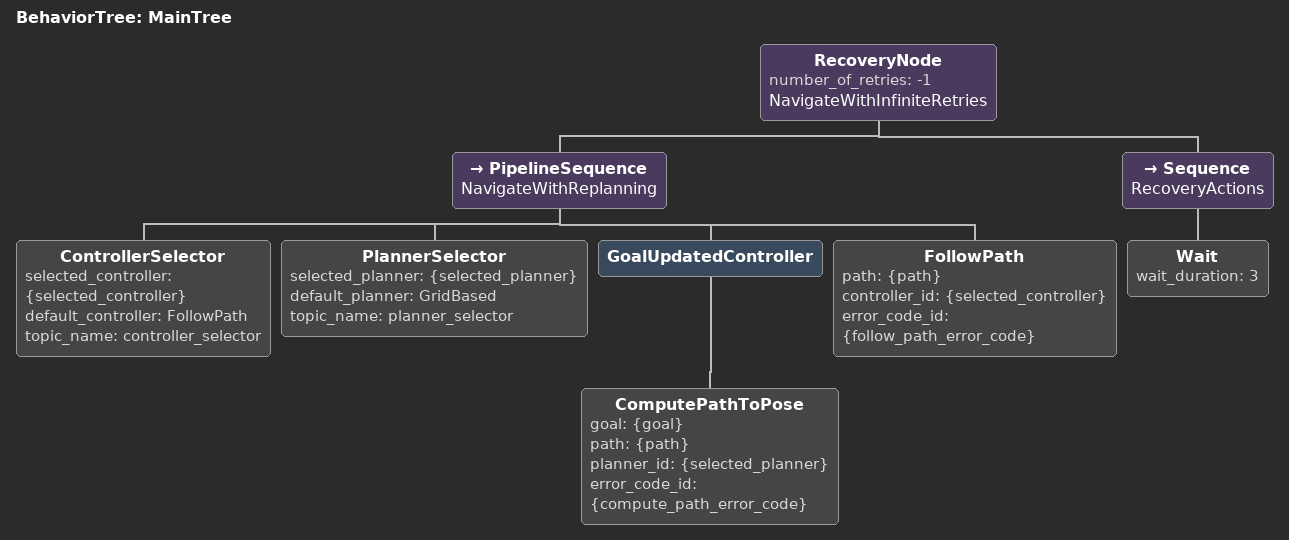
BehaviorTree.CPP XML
<!--
  This Behavior Tree replans the global path only when the goal is updated.
  Waits indefinitely when obstacles are detected.
-->

<root BTCPP_format="4" main_tree_to_execute="MainTree">
  <BehaviorTree ID="MainTree">
    <RecoveryNode number_of_retries="-1" name="NavigateWithInfiniteRetries">
      <PipelineSequence name="NavigateWithReplanning">
        <ControllerSelector selected_controller="{selected_controller}" default_controller="FollowPath" topic_name="controller_selector"/>
        <PlannerSelector selected_planner="{selected_planner}" default_planner="GridBased" topic_name="planner_selector"/>
        <GoalUpdatedController>
          <ComputePathToPose goal="{goal}" path="{path}" planner_id="{selected_planner}" error_code_id="{compute_path_error_code}"/>
        </GoalUpdatedController>
        <FollowPath path="{path}" controller_id="{selected_controller}" error_code_id="{follow_path_error_code}"/>
      </PipelineSequence>
      <Sequence name="RecoveryActions">
        <Wait wait_duration="3"/>
      </Sequence>
    </RecoveryNode>
  </BehaviorTree>
</root>
